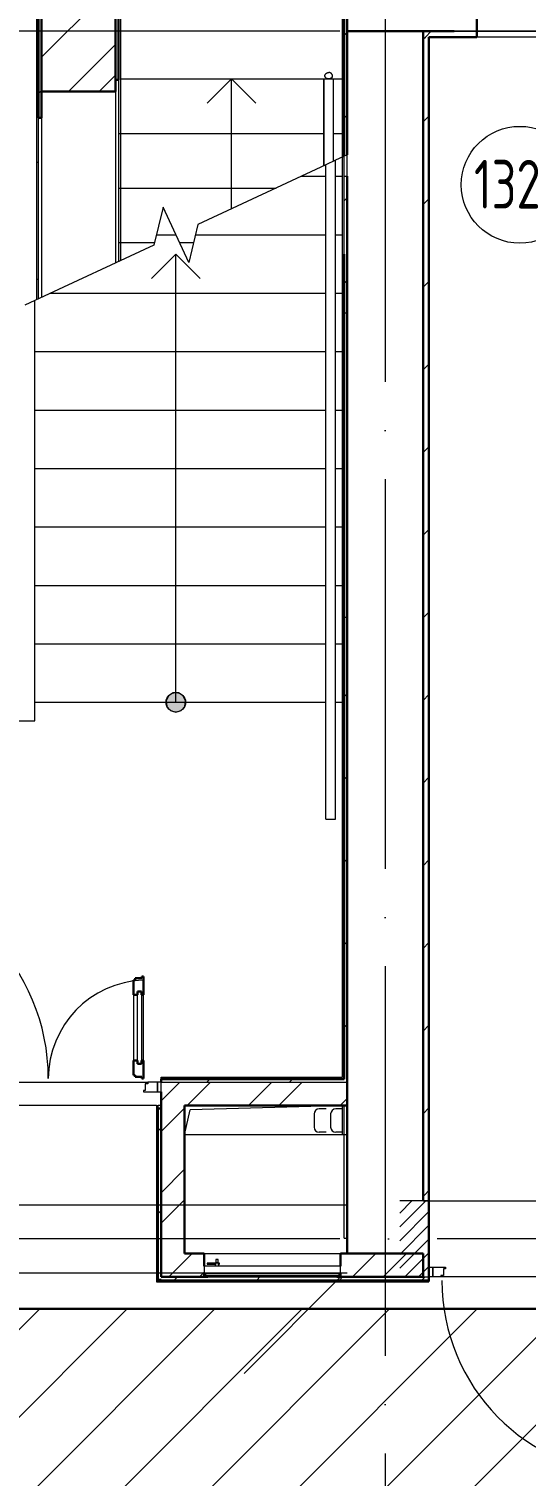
# Model space of a CAD drawing. Header units: millimetres. Extents: x -259809 to 472825, y -397243 to 31861.
# Drawn here: x -19685 to -17132, y -365449 to -358021 of the extents above; entities that cross this region are included whole.
import ezdxf

# ---------------------------------------------------------------- set-up
doc = ezdxf.new("R2010")
doc.units = ezdxf.units.MM
for name, pattern in [('ADSK_Линия сетки', [25, 20, -2.5, 0, -2.5]), ('ADSK_Сверху', [450, 300, -150]), ('ADSK_Штриховая_ш2 п1_5', [4.5, 3, -1.5])]:
    doc.linetypes.add(name, pattern=pattern)
for name, color, linetype, lineweight in [('Двери', 252, 'Continuous', 9), ('Лестницы', 252, 'Continuous', 9), ('Линии', 7, 'Continuous', 9), ('лс', 5, 'Continuous', 30), ('Марки помещений', 252, 'Continuous', 20), ('Оборудование', 8, 'Continuous', 18), ('Ограждение', 252, 'Continuous', 9), ('Оси', 252, 'Continuous', 9), ('Перекрытие', 252, 'Continuous', 18), ('Стены внутренние', 252, 'Continuous', 18), ('Стены наружные', 252, 'Continuous', 18), ('Стены штриховка', 7, 'Continuous', 9), ('Стрелки вверх', 7, 'Continuous', 18)]:
    doc.layers.add(name, color=color, linetype=linetype, lineweight=lineweight)
doc.layers.add('Двери открывание', color=7, linetype='Continuous', lineweight=9, true_color=0xc0c0c0)
doc.styles.add('GOST Common_3', font='', dxfattribs={"height": 3.5})
doc.styles.get('GOST Common_3').set_extended_font_data('GOST 2.304 type A')
pattern_1 = [(0, (-32119.8, 94.4), (0, 600), []), (90, (-32119.8, 94.4), (-600, 4e-14), [])]

# ---------------------------------------------------------------- blocks, each defined once
blk = doc.blocks.new('1 этаж')
at = {"layer": 'Двери', "lineweight": 18, "true_color": 0x636466}
h = blk.add_hatch(dxfattribs=at)
h.set_pattern_fill('FP_2', color=251, angle=180, style=0, pattern_type=2)
h.set_pattern_definition([(225, (-16940.8, -11545.313), (35.3553, -35.3553), [])])
h.paths.add_polyline_path([(-16350.8, -11740.3), (-16350.8, -11350.3), (-16500.8, -11350.3), (-16500.8, -11740.3)])
h.paths.add_polyline_path([(-17780.8, -11740.3), (-17630.8, -11740.3), (-17630.8, -11350.3), (-17780.8, -11350.3)])
at = {"layer": 'Ограждение', "true_color": 0x636466}
h = blk.add_hatch(dxfattribs=at)
h.set_pattern_fill('FP_25', color=251, style=0, pattern_type=2)
h.set_pattern_definition(pattern_1)
h.paths.add_polyline_path([(-19645.8, -6723.7), (-19635.8, -6719.1), (-19635.8, -3560.3), (-19645.8, -3570.3), (-19645.8, -6690.3)])
h = blk.add_hatch(dxfattribs=at)
h.set_pattern_fill('FP_25', color=251, style=0, pattern_type=2)
h.set_pattern_definition(pattern_1)
h.paths.add_polyline_path([(-19030.8, -11765.3), (-19025.8, -11760.3), (-19025.8, -10880.3), (-19020.8, -10880.3), (-19020.8, -10860.3), (-19030.8, -10860.3), (-19030.8, -11760.3)])
h = blk.add_hatch(dxfattribs=at)
h.set_pattern_fill('FP_26', color=251, style=0, pattern_type=2)
h.set_pattern_definition(pattern_1)
h.paths.add_polyline_path([(-19005.8, -11765.3), (-17630.8, -11765.3), (-17630.8, -11760.3), (-19025.8, -11760.3), (-19030.8, -11765.3), (-19020.7, -11765.3)])
at = {"layer": 'Стрелки вверх', "true_color": 0x636466}
h = blk.add_hatch(color=251, dxfattribs=at)
edge = h.paths.add_edge_path()
edge.add_arc((-18930.8, -8790.3), 50, 0, 360)
blk.add_hatch(color=251, dxfattribs=at).paths.add_polyline_path([(-18930.8, -8840.3), (-18903.8, -8832.4), (-18885.3, -8811.1), (-18881.3, -8783.2), (-18893, -8757.6), (-18916.7, -8742.3), (-18944.9, -8742.3), (-18968.6, -8757.6), (-18980.3, -8783.2), (-18976.3, -8811.1), (-18957.8, -8832.4)])
at = {"color": 251, "lineweight": 18, "true_color": 0x636466}
for p, q in [((-18885.8, -11010.3), (-18856.8, -10883.2)), ((-18050.8, -10860.3), (-18856.8, -10883.2)), ((-18220.9, -10903.7), (-18220.9, -10971.5)), ((-18158.3, -10877.6), (-18194.8, -10877.6)), ((-18135.9, -10903.7), (-18135.9, -10971.5)), ((-18073.3, -10877.6), (-18109.8, -10877.6)), ((-18050.8, -11010.3), (-18885.8, -11010.3)), ((-18158.3, -10997.6), (-18194.8, -10997.6)), ((-18073.3, -10997.6), (-18109.8, -10997.6))]:
    blk.add_line(p, q, dxfattribs=at)
for centre, start, end in [((-18194.8, -10903.7), 90, 180), ((-18109.8, -10903.7), 90, 180), ((-18194.8, -10971.5), 180, 270), ((-18109.8, -10971.5), 180, 270)]:
    blk.add_arc(centre, 26.1, start, end, dxfattribs=at)
at = {"layer": 'Двери', "color": 251, "lineweight": 30, "true_color": 0x636466}
for p, q in [((-19139.8, -10216.3), (-19147.8, -10216.3)), ((-19147.8, -10216.3), (-19147.8, -10292.3)), ((-19105.8, -10207.3), (-19139.8, -10207.3)), ((-19139.8, -10207.3), (-19139.8, -10216.3)), ((-19097.8, -10198.3), (-19105.8, -10198.3)), ((-19105.8, -10198.3), (-19105.8, -10207.3)), ((-19097.8, -10292.3), (-19097.8, -10198.3)), ((-19147.8, -10292.3), (-19127.8, -10292.3)), ((-19127.8, -10292.3), (-19127.8, -10274.3)), ((-19127.8, -10274.3), (-19106.8, -10274.3)), ((-19106.8, -10274.3), (-19106.8, -10292.3)), ((-19106.8, -10292.3), (-19097.8, -10292.3)), ((-19147.8, -10628.3), (-19147.8, -10704.3)), ((-19147.8, -10628.3), (-19127.8, -10628.3)), ((-19127.8, -10628.3), (-19127.8, -10646.3)), ((-19127.8, -10646.3), (-19106.8, -10646.3)), ((-19106.8, -10628.3), (-19097.8, -10628.3)), ((-19106.8, -10646.3), (-19106.8, -10628.3)), ((-19097.8, -10722.3), (-19097.8, -10628.3)), ((-19147.8, -10704.3), (-19139.8, -10704.3)), ((-19139.8, -10704.3), (-19139.8, -10713.3)), ((-19139.8, -10713.3), (-19105.8, -10713.3)), ((-19105.8, -10713.3), (-19105.8, -10722.3)), ((-19105.8, -10722.3), (-19097.8, -10722.3))]:
    blk.add_line(p, q, dxfattribs=at)
at = {"layer": 'Двери', "color": 251, "true_color": 0x636466}
for p, q in [((-19147.8, -10292.3), (-19147.8, -10628.3)), ((-19127.8, -10646.3), (-19127.8, -10274.3)), ((-19127.8, -10274.3), (-19106.8, -10274.3)), ((-19106.8, -10274.3), (-19106.8, -10646.3)), ((-19097.8, -10628.3), (-19097.8, -10292.3)), ((-19106.8, -10646.3), (-19127.8, -10646.3)), ((-19074.8, -10748.3), (-19088.8, -10748.3)), ((-19088.8, -10748.3), (-19088.8, -10782.3)), ((-19074.8, -10740.3), (-19074.8, -10748.3)), ((-19025.8, -10740.3), (-19074.8, -10740.3)), ((-19005.8, -10740.3), (-19025.8, -10740.3)), ((-19025.8, -10740.3), (-19025.8, -10790.3)), ((-19025.8, -10790.3), (-19025.8, -10740.3)), ((-19005.8, -10790.3), (-19005.8, -10740.3)), ((-19088.8, -10782.3), (-19097.8, -10782.3)), ((-19097.8, -10782.3), (-19097.8, -10790.3)), ((-19097.8, -10790.3), (-19025.8, -10790.3)), ((-19025.8, -10790.3), (-19005.8, -10790.3)), ((-17630.8, -11690.3), (-17610.8, -11690.3)), ((-17630.8, -11740.3), (-17630.8, -11690.3)), ((-17610.8, -11690.3), (-17610.8, -11740.3)), ((-17610.8, -11690.3), (-17546.8, -11690.3)), ((-17610.8, -11740.3), (-17610.8, -11690.3)), ((-17569.8, -11732.3), (-17569.8, -11740.3)), ((-17555.8, -11732.3), (-17569.8, -11732.3)), ((-17555.8, -11698.3), (-17555.8, -11732.3)), ((-17546.8, -11698.3), (-17555.8, -11698.3)), ((-17546.8, -11690.3), (-17546.8, -11698.3)), ((-17610.8, -11740.3), (-17630.8, -11740.3)), ((-17569.8, -11740.3), (-17610.8, -11740.3))]:
    blk.add_line(p, q, dxfattribs=at)
at = {"layer": 'Двери', "color": 251, "linetype": 'ADSK_Штриховая_ш2 п1_5', "true_color": 0x636466}
for p, q in [((-17630.8, -11350.3), (-17780.8, -11350.3)), ((-17630.8, -11740.3), (-17630.8, -11350.3)), ((-17780.8, -11740.3), (-17630.8, -11740.3))]:
    blk.add_line(p, q, dxfattribs=at)
at = {"layer": 'Двери открывание', "color": 251, "true_color": 0x636466}
for centre, radius, start, end in [((-20631.8, -10722.3), 1046, 0, 89.01398), ((-19079.8, -10722.3), 506, 92.03862, 180), ((-16566.8, -11758.3), 998, 180, 268.96655)]:
    blk.add_arc(centre, radius, start, end, dxfattribs=at)
at = {"layer": 'Лестницы', "color": 251, "true_color": 0x636466}
for p, q in [((-19215.8, -5590.3), (-18170.8, -5590.3)), ((-18120.8, -5590.3), (-18075.8, -5590.3)), ((-19225.8, -5870.3), (-18170.8, -5870.3)), ((-19225.8, -5870.3), (-18170.8, -5870.3)), ((-18120.8, -5870.3), (-18075.8, -5870.3)), ((-18120.8, -5870.3), (-18075.8, -5870.3)), ((-18050.8, -5980), (-18110.8, -6007.9)), ((-18050.8, -6090.3), (-18050.8, -5980)), ((-18160.8, -6031.3), (-18817.5, -6337.5)), ((-18287.4, -6090.3), (-18160.8, -6090.3)), ((-18287.4, -6090.3), (-18160.8, -6090.3)), ((-18110.8, -6090.3), (-18075.8, -6090.3)), ((-18110.8, -6090.3), (-18075.8, -6090.3)), ((-18065.8, -6090.3), (-18050.8, -6090.3)), ((-18065.8, -6090.3), (-18050.8, -6090.3)), ((-19225.8, -6150.3), (-18416.1, -6150.3)), ((-19225.8, -6150.3), (-18416.1, -6150.3)), ((-18996.8, -6248.7), (-19044.1, -6443.1)), ((-18864.8, -6531.9), (-18996.8, -6248.7)), ((-18817.5, -6337.5), (-18864.8, -6531.9)), ((-19044.1, -6443.1), (-19655.8, -6728.4)), ((-19225.8, -6430.3), (-19041, -6430.3)), ((-19225.8, -6430.3), (-19041, -6430.3)), ((-19031.3, -6390.3), (-18930.8, -6390.3)), ((-19031.3, -6390.3), (-18930.8, -6390.3)), ((-18912.1, -6430.3), (-18840.1, -6430.3)), ((-18912.1, -6430.3), (-18840.1, -6430.3)), ((-18830.4, -6390.3), (-18160.8, -6390.3)), ((-18830.4, -6390.3), (-18160.8, -6390.3)), ((-18110.8, -6390.3), (-18075.8, -6390.3)), ((-18110.8, -6390.3), (-18075.8, -6390.3)), ((-19574.2, -6690.3), (-18160.8, -6690.3)), ((-19574.2, -6690.3), (-18160.8, -6690.3)), ((-18110.8, -6690.3), (-18075.8, -6690.3)), ((-18110.8, -6690.3), (-18075.8, -6690.3)), ((-19655.8, -6990.3), (-18160.8, -6990.3)), ((-19655.8, -6990.3), (-18160.8, -6990.3)), ((-18110.8, -6990.3), (-18075.8, -6990.3)), ((-18110.8, -6990.3), (-18075.8, -6990.3)), ((-19655.8, -7290.3), (-18160.8, -7290.3)), ((-19655.8, -7290.3), (-18160.8, -7290.3)), ((-18110.8, -7290.3), (-18075.8, -7290.3)), ((-18110.8, -7290.3), (-18075.8, -7290.3)), ((-19655.8, -7590.3), (-18160.8, -7590.3)), ((-19655.8, -7590.3), (-18160.8, -7590.3)), ((-18110.8, -7590.3), (-18075.8, -7590.3)), ((-18110.8, -7590.3), (-18075.8, -7590.3)), ((-19655.8, -7890.3), (-18160.8, -7890.3)), ((-19655.8, -7890.3), (-18160.8, -7890.3)), ((-18110.8, -7890.3), (-18075.8, -7890.3)), ((-18110.8, -7890.3), (-18075.8, -7890.3)), ((-19655.8, -8190.3), (-18160.8, -8190.3)), ((-19655.8, -8190.3), (-18160.8, -8190.3)), ((-18110.8, -8190.3), (-18075.8, -8190.3)), ((-18110.8, -8190.3), (-18075.8, -8190.3)), ((-19655.8, -8490.3), (-18160.8, -8490.3)), ((-19655.8, -8490.3), (-18160.8, -8490.3)), ((-18110.8, -8490.3), (-18075.8, -8490.3)), ((-18110.8, -8490.3), (-18075.8, -8490.3)), ((-19655.8, -8790.3), (-18160.8, -8790.3)), ((-19655.8, -8790.3), (-18160.8, -8790.3)), ((-18110.8, -8790.3), (-18075.8, -8790.3)), ((-18110.8, -8790.3), (-18075.8, -8790.3)), ((-20636.8, -10740.3), (-19074.8, -10740.3))]:
    blk.add_line(p, q, dxfattribs=at)
at = {"layer": 'Линии', "color": 251, "linetype": 'ADSK_Сверху', "ltscale": 100, "true_color": 0x636466}
for p, q in [((-21660.8, -11370.3), (-18050.8, -11370.3)), ((-18050.8, -11720.3), (-21660.8, -11720.3))]:
    blk.add_line(p, q, dxfattribs=at)
at = {"layer": 'Марки помещений', "color": 251, "true_color": 0x636466}
blk.add_circle((-17164.8, -6133.7), 300, dxfattribs=at)
at = {"layer": 'Оборудование', "color": 251, "true_color": 0x636466}
for p, q in [((-18725.4, -11650), (-18725.4, -11667.5)), ((-18713.2, -11650), (-18725.4, -11650)), ((-18713.2, -11667.5), (-18713.2, -11650)), ((-18785.8, -11685.3), (-18785.8, -11721.7)), ((-18085.8, -11685.3), (-18785.8, -11685.3)), ((-18784.9, -11722.6), (-18086.7, -11722.6)), ((-18778.8, -11722.6), (-18778.8, -11732.4)), ((-18777.8, -11733.3), (-18093.8, -11733.3)), ((-18770, -11669.9), (-18770, -11674.9)), ((-18724.1, -11669.9), (-18770, -11669.9)), ((-18770, -11674.9), (-18724.1, -11674.9)), ((-18766.8, -11734.8), (-18766.8, -11740.3)), ((-18729, -11669.4), (-18729, -11685.3)), ((-18709.7, -11669.4), (-18729, -11669.4)), ((-18725.4, -11667.5), (-18727.4, -11669.4)), ((-18713.2, -11667.5), (-18725.4, -11667.5)), ((-18706.2, -11669.9), (-18714.5, -11669.9)), ((-18714.5, -11674.9), (-18706.2, -11674.9)), ((-18711.2, -11669.4), (-18713.2, -11667.5)), ((-18709.7, -11685.3), (-18709.7, -11669.4)), ((-18706.2, -11674.9), (-18706.2, -11669.9)), ((-18104.8, -11740.3), (-18104.8, -11734.8)), ((-18092.8, -11732.4), (-18092.8, -11722.6)), ((-18085.8, -11721.7), (-18085.8, -11685.3)), ((-18766.8, -11740.3), (-18104.8, -11740.3)), ((-18085.8, -11740.3), (-18580.8, -12235.3))]:
    blk.add_line(p, q, dxfattribs=at)
for points, knots in [([(-18785.8, -11721.7), (-18785.8, -11721.8), (-18785.8, -11721.9), (-18785.7, -11722.1), (-18785.6, -11722.3), (-18785.4, -11722.4), (-18785.3, -11722.5), (-18785.1, -11722.6), (-18785, -11722.6), (-18784.9, -11722.6)], [0, 0, 0, 0, 0.166667, 0.333333, 0.458333, 0.583333, 0.708333, 0.833333, 1, 1, 1, 1]), ([(-18778.8, -11732.4), (-18778.8, -11732.4), (-18778.8, -11732.6), (-18778.7, -11732.8), (-18778.6, -11733), (-18778.4, -11733.1), (-18778.3, -11733.2), (-18778.2, -11733.2), (-18778.1, -11733.3), (-18777.9, -11733.3), (-18777.8, -11733.3)], [0, 0, 0, 0, 0.166667, 0.333333, 0.458333, 0.583333, 0.666667, 0.75, 0.833333, 1, 1, 1, 1]), ([(-18768.3, -11733.3), (-18768.2, -11733.3), (-18768, -11733.3), (-18767.7, -11733.4), (-18767.6, -11733.5), (-18767.4, -11733.6), (-18767.2, -11733.8), (-18767.1, -11733.9), (-18767, -11734.1), (-18766.9, -11734.3), (-18766.8, -11734.5), (-18766.8, -11734.7), (-18766.8, -11734.8)], [0, 0, 0, 0, 0.166667, 0.25, 0.333333, 0.416667, 0.5, 0.583333, 0.666667, 0.75, 0.833333, 1, 1, 1, 1]), ([(-18104.8, -11734.8), (-18104.8, -11734.7), (-18104.8, -11734.5), (-18104.7, -11734.3), (-18104.6, -11734.1), (-18104.5, -11733.9), (-18104.4, -11733.8), (-18104.2, -11733.6), (-18104, -11733.5), (-18103.9, -11733.4), (-18103.6, -11733.3), (-18103.4, -11733.3), (-18103.3, -11733.3)], [-1, -1, -1, -1, -0.833333, -0.75, -0.666667, -0.583333, -0.5, -0.416667, -0.333333, -0.25, -0.166667, 0, 0, 0, 0]), ([(-18093.8, -11733.3), (-18093.7, -11733.3), (-18093.5, -11733.3), (-18093.4, -11733.2), (-18093.3, -11733.2), (-18093.2, -11733.1), (-18093, -11733), (-18092.9, -11732.8), (-18092.8, -11732.6), (-18092.8, -11732.4), (-18092.8, -11732.4)], [-1, -1, -1, -1, -0.833333, -0.75, -0.666667, -0.583333, -0.458333, -0.333333, -0.166667, 0, 0, 0, 0]), ([(-18086.7, -11722.6), (-18086.6, -11722.6), (-18086.5, -11722.6), (-18086.3, -11722.5), (-18086.2, -11722.4), (-18086, -11722.3), (-18085.9, -11722.1), (-18085.8, -11721.9), (-18085.8, -11721.8), (-18085.8, -11721.7)], [-1, -1, -1, -1, -0.833333, -0.75, -0.583333, -0.458333, -0.333333, -0.166667, 0, 0, 0, 0])]:
    blk.add_open_spline(points, degree=3, knots=knots, dxfattribs=at)
at = {"layer": 'Ограждение', "color": 251, "true_color": 0x636466}
for p, q in [((-19645.8, -3570.3), (-19645.8, -6723.7)), ((-18075.8, -5590.3), (-18075.8, -3570.3)), ((-19215.8, -4720.3), (-19215.8, -5590.3)), ((-19215.8, -5590.3), (-19215.8, -6523.2)), ((-18170.8, -5590.3), (-18170.8, -6035.9)), ((-18170.8, -5590.3), (-18120.8, -5590.3)), ((-18170.8, -6035.9), (-18170.8, -5590.3)), ((-18120.8, -6012.6), (-18120.8, -5590.3)), ((-18120.8, -6012.6), (-18120.8, -5590.3)), ((-18075.8, -5991.6), (-18075.8, -5590.3)), ((-18110.8, -6007.9), (-18160.8, -6031.3)), ((-18110.8, -9090.3), (-18110.8, -6007.9)), ((-18065.8, -5987), (-18075.8, -5991.6)), ((-18075.8, -9090.3), (-18075.8, -5991.6)), ((-18065.8, -6490.3), (-18065.8, -5987)), ((-18160.8, -9090.3), (-18160.8, -6031.3)), ((-19655.8, -6728.4), (-19705.8, -6751.7)), ((-19655.8, -8790.3), (-19655.8, -6728.4)), ((-19655.8, -8885.3), (-19655.8, -8790.3)), ((-20060.8, -8885.3), (-19655.8, -8885.3)), ((-18160.8, -9390.3), (-18160.8, -9090.3)), ((-18110.8, -9390.3), (-18110.8, -9090.3)), ((-18075.8, -10715.3), (-18075.8, -9090.3)), ((-18160.8, -9390.3), (-18110.8, -9390.3)), ((-19005.8, -10715.3), (-18075.8, -10715.3)), ((-19005.8, -10725.3), (-19005.8, -10715.3)), ((-19030.8, -10860.3), (-19020.8, -10860.3)), ((-19030.8, -10860.3), (-19030.8, -11765.3)), ((-19020.8, -10875.3), (-19020.8, -10860.3)), ((-18075.8, -11010.3), (-18075.8, -10860.3)), ((-19030.8, -11765.3), (-19025.8, -11760.3)), ((-19030.8, -11765.3), (-17630.8, -11765.3)), ((-17630.8, -11760.3), (-17630.8, -11765.3))]:
    blk.add_line(p, q, dxfattribs=at)
at = {"layer": 'Ограждение', "color": 251, "true_color": 0x636466, "flags": 128}
for points in [[(-18165.8, -5577.4), (-18165.7, -5575.9), (-18165.6, -5574.4), (-18165.3, -5572.9), (-18164.9, -5571.4), (-18164.4, -5570.1), (-18163.9, -5568.8), (-18163.3, -5567.7), (-18162.6, -5566.6), (-18162, -5565.6), (-18161.3, -5564.7), (-18160.6, -5563.9), (-18159.9, -5563.2), (-18159.2, -5562.6), (-18158.5, -5562), (-18157.8, -5561.5), (-18157.2, -5561), (-18156.6, -5560.6), (-18155.9, -5560.2), (-18155.3, -5559.8), (-18154.8, -5559.5), (-18154.2, -5559.3), (-18153.6, -5559), (-18153.1, -5558.8), (-18152.6, -5558.6), (-18152.1, -5558.4), (-18151.6, -5558.3), (-18151.1, -5558.1), (-18150.6, -5558), (-18150.2, -5557.9), (-18149.7, -5557.8), (-18149.3, -5557.7), (-18148.9, -5557.7), (-18148.4, -5557.6), (-18148, -5557.5), (-18147.6, -5557.5), (-18147.2, -5557.5), (-18146.7, -5557.4), (-18146.3, -5557.4), (-18145.9, -5557.4), (-18145.8, -5557.4)], [(-18125.8, -5577.4), (-18125.9, -5575.9), (-18126, -5574.4), (-18126.3, -5572.9), (-18126.7, -5571.4), (-18127.2, -5570.1), (-18127.7, -5568.8), (-18128.3, -5567.7), (-18129, -5566.6), (-18129.6, -5565.6), (-18130.3, -5564.7), (-18131, -5563.9), (-18131.7, -5563.2), (-18132.4, -5562.6), (-18133.1, -5562), (-18133.8, -5561.5), (-18134.4, -5561), (-18135.1, -5560.6), (-18135.7, -5560.2), (-18136.3, -5559.8), (-18136.8, -5559.5), (-18137.4, -5559.3), (-18138, -5559), (-18138.5, -5558.8), (-18139, -5558.6), (-18139.5, -5558.4), (-18140, -5558.3), (-18140.5, -5558.1), (-18141, -5558), (-18141.4, -5557.9), (-18141.9, -5557.8), (-18142.3, -5557.7), (-18142.8, -5557.7), (-18143.2, -5557.6), (-18143.6, -5557.5), (-18144, -5557.5), (-18144.4, -5557.5), (-18144.9, -5557.4), (-18145.3, -5557.4), (-18145.7, -5557.4), (-18145.8, -5557.4)], [(-18147.8, -5590.3), (-18145.8, -5590.3), (-18143.8, -5590.3)]]:
    blk.add_lwpolyline(points, dxfattribs=at)
at = {"layer": 'Ограждение', "color": 251, "true_color": 0x636466}
for start_param, end_param in [(2.98122, 4.712389), (4.712389, 6.464546)]:
    blk.add_ellipse((-18145.8, -5577.4), major_axis=(20, 0), ratio=0.515534, start_param=start_param, end_param=end_param, dxfattribs=at)
at = {"layer": 'Оси', "color": 251, "linetype": 'ADSK_Линия сетки', "ltscale": 100, "true_color": 0x636466}
for p, q in [((-17855.8, -2645.3), (-17855.8, -33771.4)), ((4411.5, -5345.3), (-72528.1, -5345.3)), ((4411.5, -11545.3), (-72528.1, -11545.3))]:
    blk.add_line(p, q, dxfattribs=at)
at = {"layer": 'Перекрытие', "color": 251, "ltscale": 100, "true_color": 0x636466}
for p, q in [((-19215.8, -5590.3), (-18170.8, -5590.3)), ((-18120.8, -5590.3), (-18075.8, -5590.3)), ((-18065.8, -11010.3), (-18885.8, -11010.3))]:
    blk.add_line(p, q, dxfattribs=at)
at = {"layer": 'Стены внутренние', "color": 251, "lineweight": 30, "true_color": 0x636466}
for p, q in [((-18050.8, -3545.3), (-18050.8, -5980)), ((-17385.4, -5345.3), (-17385.4, -4795.3)), ((-17660.8, -5345.3), (-18050.8, -5345.3)), ((-17660.8, -11350.3), (-17660.8, -5345.3)), ((-18050.8, -6090.3), (-18050.8, -10740.3)), ((-18050.8, -10860.3), (-18050.8, -11620.3)), ((-17630.8, -11740.3), (-17630.8, -11350.3)), ((-18050.8, -11620.3), (-17660.8, -11620.3)), ((-17660.8, -11620.3), (-17660.8, -11740.3))]:
    blk.add_line(p, q, dxfattribs=at)
at = {"layer": 'Стены внутренние', "color": 251, "true_color": 0x636466}
for p, q in [((-17500.8, -5345.3), (-17385.4, -5345.3)), ((-17630.8, -11350.3), (-16500.8, -11350.3)), ((-17660.8, -11740.3), (-17630.8, -11740.3)), ((-16561.8, -11740.3), (-17569.8, -11740.3))]:
    blk.add_line(p, q, dxfattribs=at)
at = {"layer": 'Стены наружные', "color": 251, "lineweight": 30, "true_color": 0x636466}
for p, q in [((-19635.8, -3560.3), (-19635.8, -5789.6)), ((-19620.8, -5789.6), (-19620.8, -3545.3)), ((-18065.8, -3560.3), (-18065.8, -5987)), ((-18050.8, -5980), (-18050.8, -3545.3)), ((-19240.8, -4745.3), (-19240.8, -5654.3)), ((-19225.8, -5594.9), (-19225.8, -4730.3)), ((-17500.8, -5345.3), (-17660.8, -5345.3)), ((-17385.4, -5375.3), (-17385.4, -5345.3)), ((-17630.8, -5375.3), (-17385.4, -5375.3)), ((-17630.8, -11350.3), (-17630.8, -5375.3)), ((-19240.8, -5594.9), (-19225.8, -5594.9)), ((-19620.8, -5654.3), (-19240.8, -5654.3)), ((-19635.8, -5789.6), (-19620.8, -5789.6)), ((-18050.8, -10740.3), (-18050.8, -6090.3)), ((-18065.8, -6489.7), (-18065.8, -10725.3)), ((-18065.8, -10725.3), (-19005.8, -10725.3)), ((-19005.8, -10725.3), (-19005.8, -10740.3)), ((-18050.8, -10860.3), (-18050.8, -10740.3)), ((-19005.8, -11740.3), (-19005.8, -10790.3)), ((-19020.8, -10880.3), (-19025.8, -10880.3)), ((-19025.8, -10880.3), (-19025.8, -11760.3)), ((-19020.8, -10875.3), (-19020.8, -10880.3)), ((-19005.8, -10875.3), (-19020.8, -10875.3)), ((-18885.8, -10860.3), (-18050.8, -10860.3)), ((-18885.8, -11620.3), (-18885.8, -10860.3)), ((-18785.8, -11620.3), (-18885.8, -11620.3)), ((-18785.8, -11685.3), (-18785.8, -11620.3)), ((-18050.8, -11620.3), (-18085.8, -11620.3)), ((-18085.8, -11620.3), (-18085.8, -11685.3)), ((-18785.8, -11740.3), (-18785.8, -11721.9)), ((-18085.8, -11721.9), (-18085.8, -11740.3)), ((-19025.8, -11760.3), (-17630.8, -11760.3)), ((-19020.8, -11755.3), (-19005.8, -11755.3)), ((-18766.8, -11740.3), (-19005.8, -11740.3)), ((-17660.8, -11740.3), (-18104.8, -11740.3)), ((-17630.8, -11760.3), (-17630.8, -11740.3))]:
    blk.add_line(p, q, dxfattribs=at)
at = {"layer": 'Стены наружные', "color": 251, "linetype": 'Continuous', "lineweight": 9, "true_color": 0x636466}
for p, q in [((-19620.8, -5479.3), (-19240.8, -5099.3)), ((-17649.1, -5375.3), (-17619.1, -5345.3)), ((-19481.4, -5654.3), (-19240.8, -5413.6)), ((-18065.8, -5367.7), (-18050.8, -5352.7)), ((-17660.8, -5387), (-17649.1, -5375.3)), ((-19324.3, -5654.3), (-19240.8, -5570.8)), ((-19635.8, -5664.9), (-19620.8, -5649.9)), ((-18065.8, -5792), (-18050.8, -5777)), ((-17660.8, -5811.2), (-17630.8, -5781.2)), ((-18065.8, -6216.2), (-18050.8, -6201.2)), ((-17660.8, -6235.5), (-17630.8, -6205.5)), ((-18065.8, -6640.5), (-18050.8, -6625.5)), ((-17660.8, -6659.8), (-17630.8, -6629.8)), ((-17660.8, -7084), (-17630.8, -7054)), ((-17660.8, -7508.3), (-17630.8, -7478.3)), ((-17660.8, -7932.6), (-17630.8, -7902.6)), ((-17660.8, -8356.8), (-17630.8, -8326.8)), ((-18065.8, -8761.8), (-18050.8, -8746.8)), ((-17660.8, -8781.1), (-17630.8, -8751.1)), ((-18065.8, -9186.1), (-18050.8, -9171.1)), ((-17660.8, -9205.3), (-17630.8, -9175.3)), ((-18065.8, -9610.3), (-18050.8, -9595.3)), ((-17660.8, -9629.6), (-17630.8, -9599.6)), ((-18065.8, -10034.6), (-18050.8, -10019.6)), ((-17660.8, -10053.9), (-17630.8, -10023.9)), ((-18065.8, -10458.9), (-18050.8, -10443.9)), ((-17660.8, -10478.1), (-17630.8, -10448.1)), ((-19005.8, -10836.2), (-18909.9, -10740.3)), ((-18872.8, -10860.3), (-18752.8, -10740.3)), ((-18771.5, -10740.3), (-18756.5, -10725.3)), ((-18558.5, -10860.3), (-18438.5, -10740.3)), ((-18401.3, -10860.3), (-18281.3, -10740.3)), ((-18347.2, -10740.3), (-18332.2, -10725.3)), ((-18087, -10860.3), (-18050.8, -10824.1)), ((-19025.8, -10923.9), (-19020.8, -10918.9)), ((-19005.8, -10993.3), (-18885.8, -10873.3)), ((-17660.8, -10902.4), (-17630.8, -10872.4)), ((-19025.8, -10994.6), (-19020.8, -10989.6)), ((-19020.8, -10989.6), (-19005.8, -10974.6)), ((-19025.8, -11065.3), (-19020.8, -11060.3)), ((-19025.8, -11136), (-19020.8, -11131)), ((-19025.8, -11206.7), (-19020.8, -11201.7)), ((-19005.8, -11307.7), (-18885.8, -11187.7)), ((-19025.8, -11277.5), (-19020.8, -11272.5)), ((-19025.8, -11348.2), (-19020.8, -11343.2)), ((-19005.8, -11464.8), (-18885.8, -11344.8)), ((-17660.8, -11326.7), (-17654.4, -11320.3)), ((-17654.4, -11320.3), (-17630.8, -11296.7)), ((-19025.8, -11418.9), (-19020.8, -11413.9)), ((-19020.8, -11413.9), (-19005.8, -11398.9)), ((-19025.8, -11489.6), (-19020.8, -11484.6)), ((-19025.8, -11560.3), (-19020.8, -11555.3)), ((-19025.8, -11631), (-19020.8, -11626)), ((-18967, -11740.3), (-18885.8, -11659.1)), ((-18885.8, -11659.1), (-18847, -11620.3)), ((-18024.1, -11740.3), (-17904.1, -11620.3)), ((-17866.9, -11740.3), (-17746.9, -11620.3)), ((-19025.8, -11701.7), (-19020.8, -11696.7)), ((-18809.8, -11740.3), (-18785.8, -11716.3)), ((-19013.7, -11760.3), (-19008.7, -11755.3)), ((-18943, -11760.3), (-18938, -11755.3)), ((-18938, -11755.3), (-18923, -11740.3)), ((-18872.3, -11760.3), (-18867.3, -11755.3)), ((-18801.6, -11760.3), (-18796.6, -11755.3)), ((-18730.8, -11760.3), (-18725.8, -11755.3)), ((-18660.1, -11760.3), (-18655.1, -11755.3)), ((-18589.4, -11760.3), (-18584.4, -11755.3)), ((-18518.7, -11760.3), (-18513.7, -11755.3)), ((-18513.7, -11755.3), (-18498.7, -11740.3)), ((-18448, -11760.3), (-18443, -11755.3)), ((-18377.3, -11760.3), (-18372.3, -11755.3)), ((-18306.6, -11760.3), (-18301.6, -11755.3)), ((-18235.9, -11760.3), (-18230.9, -11755.3)), ((-18165.2, -11760.3), (-18160.2, -11755.3)), ((-18094.4, -11760.3), (-18089.4, -11755.3)), ((-18089.4, -11755.3), (-18074.4, -11740.3)), ((-18023.7, -11760.3), (-18018.7, -11755.3)), ((-17953, -11760.3), (-17948, -11755.3)), ((-17882.3, -11760.3), (-17877.3, -11755.3)), ((-17811.6, -11760.3), (-17806.6, -11755.3)), ((-17740.9, -11760.3), (-17735.9, -11755.3)), ((-17670.2, -11760.3), (-17665.2, -11755.3)), ((-17665.2, -11755.3), (-17650.2, -11740.3))]:
    blk.add_line(p, q, dxfattribs=at)
at = {"layer": 'Стены наружные', "color": 251, "true_color": 0x636466}
for p, q in [((-17500.8, -5345.3), (-15190.8, -5345.3)), ((-15735.4, -5375.3), (-17385.4, -5375.3)), ((-19225.8, -5594.9), (-19225.8, -6527.9)), ((-19240.8, -5654.3), (-19240.8, -6534.9)), ((-19635.8, -6719.1), (-19635.8, -5789.6)), ((-19620.8, -5789.6), (-19620.8, -6712.1)), ((-20636.8, -10740.3), (-19074.8, -10740.3)), ((-19030.8, -10860.3), (-20680.8, -10860.3)), ((-19005.8, -10860.3), (-19020.8, -10860.3)), ((-18065.8, -11540.3), (-18065.8, -10860.3)), ((-17660.8, -11350.3), (-17630.8, -11350.3)), ((-18065.8, -11540.3), (-18050.8, -11540.3)), ((-18785.8, -11620.3), (-18085.8, -11620.3))]:
    blk.add_line(p, q, dxfattribs=at)
at = {"layer": 'Стены штриховка', "color": 251, "true_color": 0x636466}
for p, q in [((-18065.8, -6790.3), (-18050.8, -6790.3)), ((-18050.8, -8355.6), (-18065.8, -8355.6)), ((-19005.8, -10740.3), (-18050.8, -10740.3)), ((-19020.8, -10880.3), (-19020.8, -11755.3)), ((-19005.8, -11755.3), (-17630.8, -11755.3))]:
    blk.add_line(p, q, dxfattribs=at)
at = {"layer": 'Стрелки вверх', "color": 251, "true_color": 0x636466}
for p, q in [((-18645.8, -5590.3), (-18770.8, -5715.3)), ((-18645.8, -5870.3), (-18645.8, -5590.3)), ((-18645.8, -5590.3), (-18520.8, -5715.3)), ((-18645.8, -6150.3), (-18645.8, -5870.3)), ((-18645.8, -6257.4), (-18645.8, -6150.3)), ((-18930.8, -6490.3), (-19055.8, -6615.3)), ((-18930.8, -6690.3), (-18930.8, -6490.3)), ((-18930.8, -6490.3), (-18805.8, -6615.3)), ((-18930.8, -6990.3), (-18930.8, -6690.3)), ((-18930.8, -7290.3), (-18930.8, -6990.3)), ((-18930.8, -7590.3), (-18930.8, -7290.3)), ((-18930.8, -7890.3), (-18930.8, -7590.3)), ((-18930.8, -8190.3), (-18930.8, -7890.3)), ((-18930.8, -8490.3), (-18930.8, -8190.3)), ((-18930.8, -8790.3), (-18930.8, -8490.3)), ((-18968.6, -8757.6), (-18980.3, -8783.2)), ((-18944.9, -8742.3), (-18968.6, -8757.6)), ((-18916.7, -8742.3), (-18944.9, -8742.3)), ((-18893, -8757.6), (-18916.7, -8742.3)), ((-18881.3, -8783.2), (-18893, -8757.6)), ((-18980.3, -8783.2), (-18976.3, -8811.1)), ((-18976.3, -8811.1), (-18957.8, -8832.4)), ((-18957.8, -8832.4), (-18930.8, -8840.3)), ((-18930.8, -8840.3), (-18903.8, -8832.4)), ((-18903.8, -8832.4), (-18885.3, -8811.1)), ((-18885.3, -8811.1), (-18881.3, -8783.2))]:
    blk.add_line(p, q, dxfattribs=at)
blk.add_circle((-18930.8, -8790.3), 50, dxfattribs=at)
at = {"layer": 'Марки помещений', "color": 251, "true_color": 0x636466, "style": 'GOST Common_3', "width": 0.9}
blk.add_text('132', height=250, dxfattribs=at).set_placement((-17399.7, -6255.9))

msp = doc.modelspace()

# ---------------------------------------------------------------- hatches: boundary and pattern name
at = {"layer": 'лс', "lineweight": 5}
h = msp.add_hatch(dxfattribs=at)
h.set_pattern_fill('ANSI31', color=4, scale=100)
h.set_pattern_definition([(45, (7e-12, 55557.13), (-224.5064, 224.5064), [])])
h.paths.add_polyline_path([(-29281.7, -366334.3), (-4405.2, -366334.3), (-4405.2, -364593), (-5981.9, -364593), (-5981.9, -364588.7), (-8829.6, -364588.7), (-8829.6, -364591.6), (-30595.5, -364591.6), (-30595.5, -358232.4), (-32731.9, -358232.4), (-32731.9, -364572.7), (-40514.3, -364572.7), (-40514.3, -366445.8), (-39730, -366445.8), (-39730, -369715.4), (-34251.2, -369715.4), (-34251.2, -372621.1), (-29281.7, -372621.1)])
edge = h.paths.add_edge_path(flags=16)
edge.add_ellipse((-39267.7, -365126.6), major_axis=(911.9, 0), ratio=0.29514, start_angle=0, end_angle=360)
h.paths.add_polyline_path([(-39746.2, -365398.8), (-38817.6, -365398.8), (-38817.6, -364890.3), (-39746.2, -364890.3)], flags=16)

# ---------------------------------------------------------------- linework, layer by layer
at = {"layer": 'лс', "color": 4, "lineweight": 30}
msp.add_lwpolyline([(-40514.3, -364572.7), (-32731.9, -364572.7), (-32731.9, -358232.4), (-30595.5, -358232.4), (-30595.5, -364591.6), (-8829.6, -364591.6), (-8829.6, -364588.7), (-5981.9, -364588.7), (-5981.9, -364593), (-4405.2, -364593), (-4405.2, -366334.3), (-29281.7, -366334.3), (-29281.7, -372621.1), (-34251.2, -372621.1), (-34251.2, -369715.4), (-39730, -369715.4), (-39730, -366445.8), (-40514.3, -366445.8)], close=True, dxfattribs=at)

# ---------------------------------------------------------------- block references
msp.add_blockref('1 этаж', (0, -352686.9))

doc.saveas('drawing.dxf')
